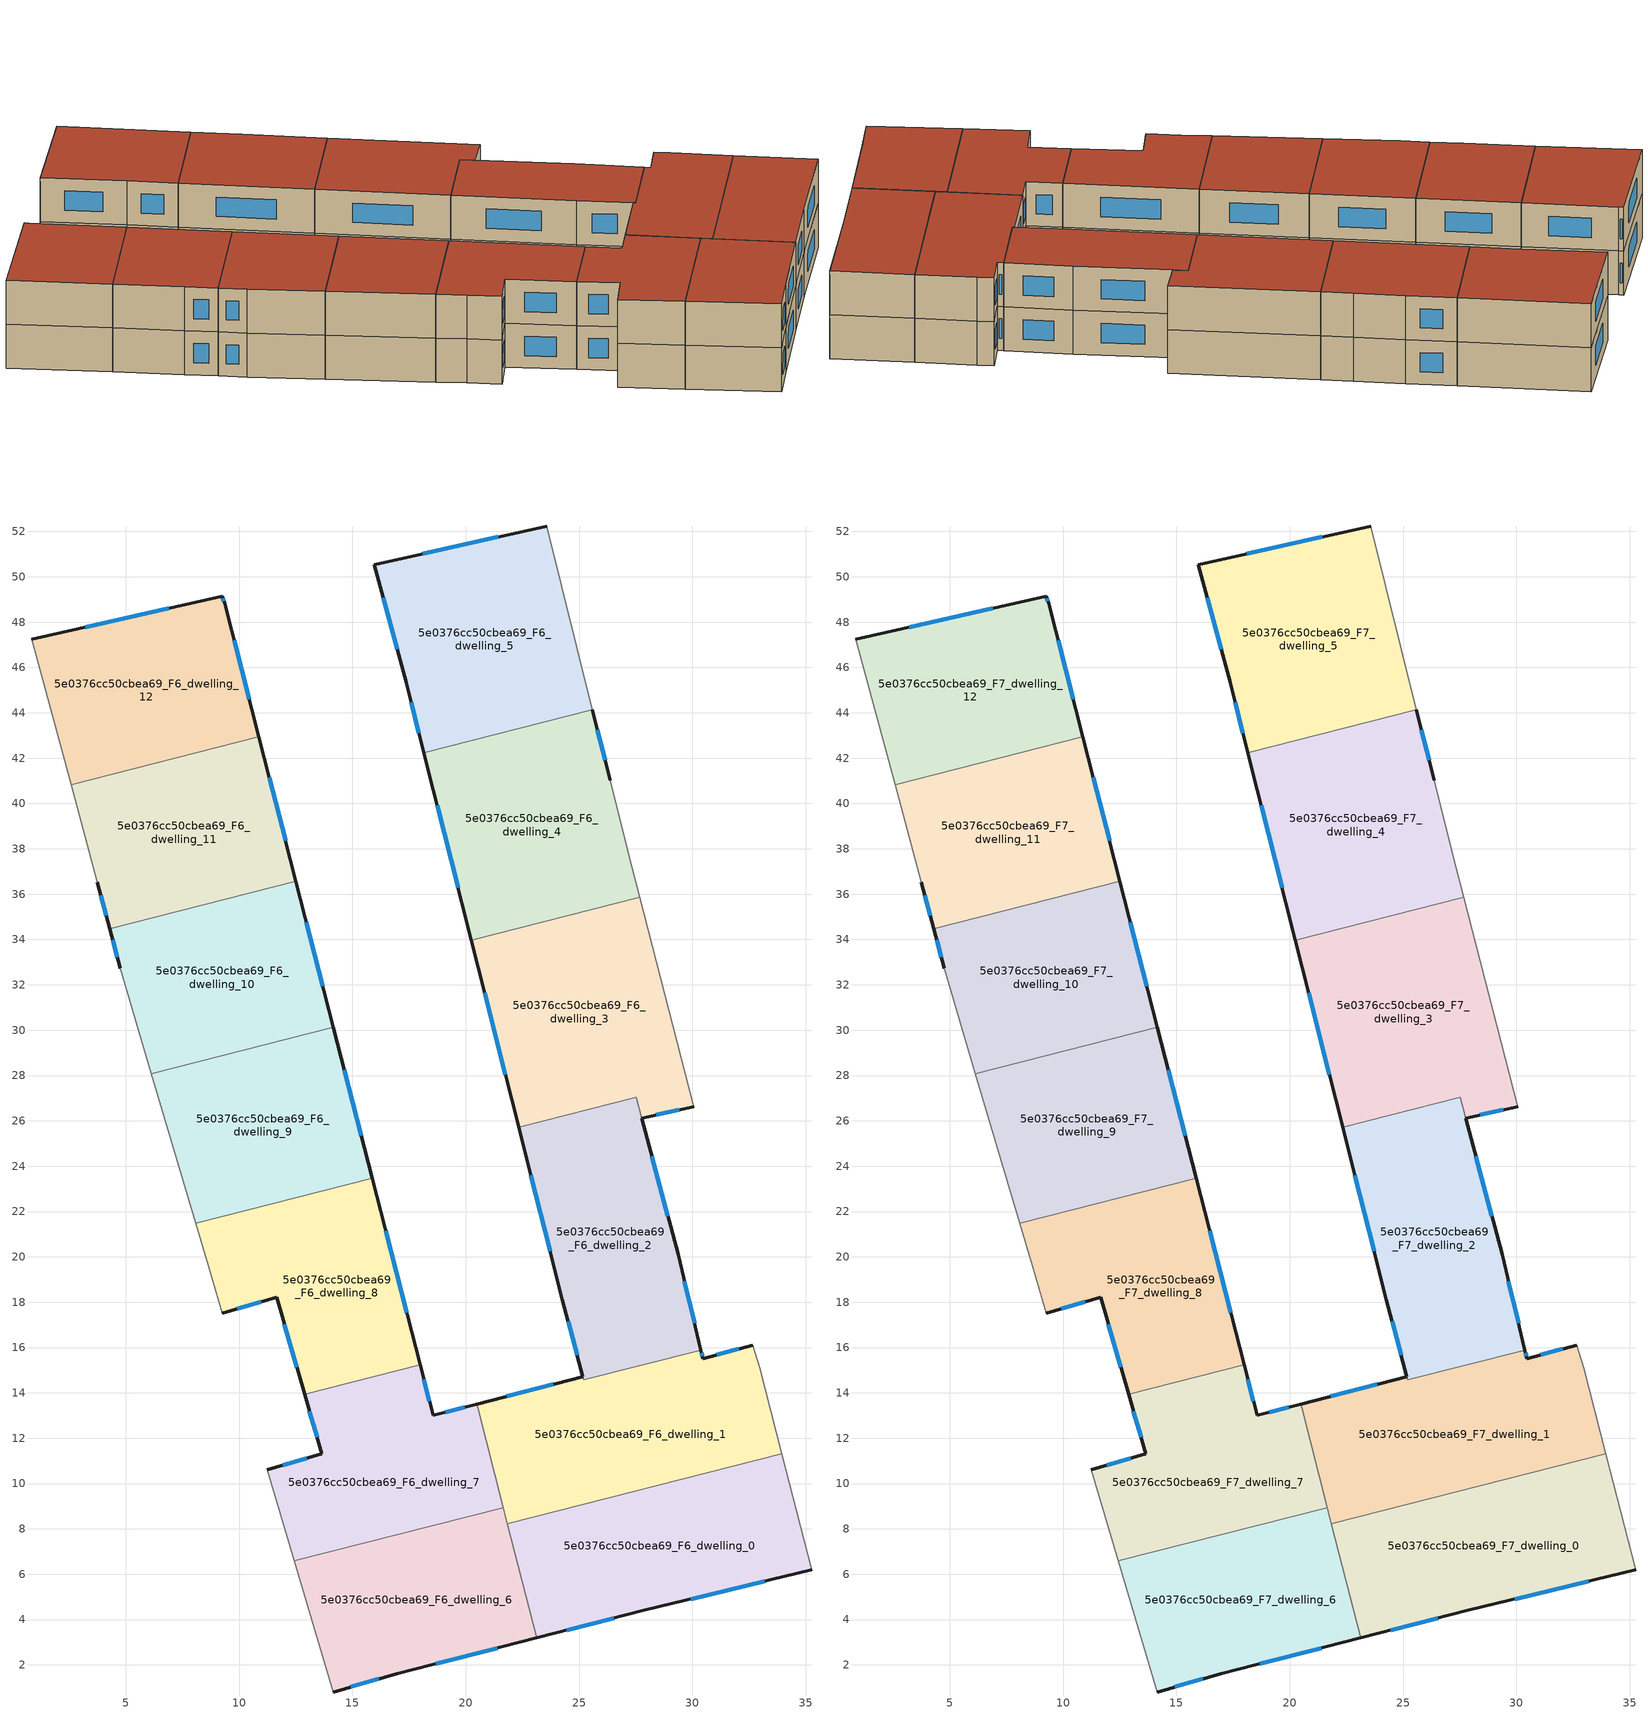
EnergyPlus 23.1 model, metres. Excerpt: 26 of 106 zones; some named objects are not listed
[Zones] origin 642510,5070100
5e0376cc50cbea69_F6_dwelling_0
 floor to 5e0376cc50cbea69_F5_dwelling_0 (EU_floor_Construction): 33.94,11.33 35.27,6.2 27.86,4.4 23.13,3.19 21.84,8.23 z18
 wall outside (EU_wall_Construction): 23.13,3.19 27.86,4.4 35.27,6.2 z18:21
 wall to 5e0376cc50cbea69_F6_dwelling_1 (EU_wall_Construction): 33.94,11.33 21.84,8.23 z18:21
 wall adiabatic (EU_wall_Construction): 35.27,6.2 33.94,11.33 z18:21
 wall to 5e0376cc50cbea69_F6_dwelling_6 (EU_wall_Construction): 21.84,8.23 23.13,3.19 z18:21
 window (EU_Window_Construction): 29.94,4.91 33.19,5.7 / 24.45,3.53 26.54,4.06 z18.84:20.16
5e0376cc50cbea69_F6_dwelling_1
 floor to 5e0376cc50cbea69_F5_dwelling_1 (EU_floor_Construction): 32.67,16.11 32.97,15.11 33.94,11.33 21.84,8.23 20.53,13.37 20.49,13.51 25.17,14.71 25.21,14.57 30.38,15.88 30.47,15.51 z18
 wall outside (EU_wall_Construction): 25.16,14.71 20.49,13.51 / 32.67,16.11 30.47,15.51 30.38,15.88 z18:21
 wall to 5e0376cc50cbea69_F6_dwelling_2 (EU_wall_Construction): 30.38,15.89 25.21,14.57 25.17,14.71 z18:21
 wall adiabatic (EU_wall_Construction): 33.94,11.33 32.97,15.11 32.67,16.11 z18:21
 wall to 5e0376cc50cbea69_F6_dwelling_7 (EU_wall_Construction): 20.49,13.51 20.53,13.37 21.66,8.94 z18:21
 wall to 5e0376cc50cbea69_F6_dwelling_6 (EU_wall_Construction): 21.66,8.94 21.84,8.23 z18:21
 window (EU_Window_Construction): 23.85,14.38 21.8,13.85 / 30.44,15.62 30.4,15.78 / 32.05,15.94 31.08,15.68 z18.84:20.16
5e0376cc50cbea69_F6_dwelling_10
 floor to 5e0376cc50cbea69_F5_dwelling_10 (EU_floor_Construction): 12.51,36.58 14.17,30.12 6.14,28.07 4.75,32.73 4.29,34.48 z18
 wall outside (EU_wall_Construction): 4.29,34.48 4.75,32.73 / 14.17,30.12 12.51,36.58 z18:21
 wall to 5e0376cc50cbea69_F6_dwelling_11 (EU_wall_Construction): 12.51,36.58 4.29,34.48 z18:21
 wall to 5e0376cc50cbea69_F6_dwelling_9 (EU_wall_Construction): 6.14,28.07 14.17,30.12 z18:21
 wall adiabatic (EU_wall_Construction): 4.75,32.73 6.14,28.07 z18:21
 window (EU_Window_Construction): 4.42,33.99 4.62,33.22 / 13.7,31.93 12.97,34.77 z18.84:20.16
5e0376cc50cbea69_F6_dwelling_11
 floor to 5e0376cc50cbea69_F5_dwelling_11 (EU_floor_Construction): 10.87,42.95 12.51,36.58 4.29,34.48 3.75,36.53 2.59,40.83 z18
 wall outside (EU_wall_Construction): 12.51,36.58 10.87,42.95 / 3.75,36.53 4.29,34.48 z18:21
 wall adiabatic (EU_wall_Construction): 2.59,40.83 3.75,36.53 z18:21
 wall to 5e0376cc50cbea69_F6_dwelling_12 (EU_wall_Construction): 10.87,42.95 2.59,40.83 z18:21
 window (EU_Window_Construction): 12.05,38.36 11.33,41.17 / 3.9,35.96 4.14,35.05 z18.84:20.16
5e0376cc50cbea69_F6_dwelling_12
 floor to 5e0376cc50cbea69_F5_dwelling_12 (EU_floor_Construction): 9.36,48.84 10.87,42.95 2.59,40.83 0.85,47.24 9.26,49.14 z18
 wall outside (EU_wall_Construction): 10.87,42.95 9.36,48.84 9.26,49.14 0.85,47.24 z18:21
 wall adiabatic (EU_wall_Construction): 0.85,47.24 2.59,40.83 z18:21
 window (EU_Window_Construction): 6.91,48.61 3.21,47.78 / 9.33,48.93 9.29,49.06 / 10.45,44.6 9.78,47.19 z18.84:20.16
5e0376cc50cbea69_F6_dwelling_2
 floor to 5e0376cc50cbea69_F5_dwelling_2 (EU_floor_Construction): 27.77,26.12 29.37,20.12 30.38,15.89 25.21,14.57 25.16,14.72 24.26,18.12 22.33,25.73 27.52,27.05 z18
 wall outside (EU_wall_Construction): 22.33,25.73 24.26,18.12 25.16,14.72 / 30.38,15.89 29.37,20.12 27.77,26.12 z18:21
 wall to 5e0376cc50cbea69_F6_dwelling_3 (EU_wall_Construction): 27.77,26.12 27.52,27.05 22.33,25.73 z18:21
 window (EU_Window_Construction): 24.51,17.16 24.91,15.67 / 22.87,23.59 23.72,20.25 / 28.92,21.8 28.22,24.43 / 30.09,17.07 29.65,18.93 z18.84:20.16
5e0376cc50cbea69_F6_dwelling_3
 floor to 5e0376cc50cbea69_F5_dwelling_3 (EU_floor_Construction): 27.68,35.87 30.07,26.62 27.77,26.12 27.52,27.05 22.33,25.73 20.25,33.97 z18
 wall outside (EU_wall_Construction): 20.25,33.97 22.33,25.73 / 27.77,26.12 30.07,26.62 z18:21
 wall to 5e0376cc50cbea69_F6_dwelling_4 (EU_wall_Construction): 27.68,35.87 20.25,33.97 z18:21
 wall adiabatic (EU_wall_Construction): 30.07,26.62 27.68,35.87 z18:21
 window (EU_Window_Construction): 20.83,31.66 21.75,28.04 / 28.41,26.26 29.42,26.48 z18.84:20.16
5e0376cc50cbea69_F6_dwelling_4
 floor to 5e0376cc50cbea69_F5_dwelling_4 (EU_floor_Construction): 25.57,44.13 26.37,41.03 27.17,37.83 27.68,35.87 20.25,33.97 18.15,42.23 z18
 wall outside (EU_wall_Construction): 18.15,42.23 20.25,33.97 / 26.37,41.03 25.57,44.13 z18:21
 wall adiabatic (EU_wall_Construction): 27.68,35.87 27.17,37.83 26.37,41.03 z18:21
 wall to 5e0376cc50cbea69_F6_dwelling_5 (EU_wall_Construction): 25.57,44.13 18.15,42.23 z18:21
 window (EU_Window_Construction): 18.74,39.91 19.66,36.28 / 26.15,41.9 25.8,43.26 z18.84:20.16
5e0376cc50cbea69_F6_dwelling_5
 floor to 5e0376cc50cbea69_F5_dwelling_5 (EU_floor_Construction): 23.57,52.24 25.57,44.13 18.15,42.23 17.37,45.34 15.97,50.54 z18
 wall outside (EU_wall_Construction): 23.57,52.24 15.97,50.54 17.37,45.34 18.15,42.23 z18:21
 wall adiabatic (EU_wall_Construction): 25.57,44.13 23.57,52.24 z18:21
 window (EU_Window_Construction): 17.59,44.47 17.93,43.1 / 16.36,49.08 16.97,46.79 / 21.44,51.76 18.1,51.02 z18.84:20.16
5e0376cc50cbea69_F6_dwelling_6
 floor to 5e0376cc50cbea69_F5_dwelling_6 (EU_floor_Construction): 21.66,8.94 23.13,3.19 16.95,1.61 14.15,0.81 12.44,6.59 z18
 wall outside (EU_wall_Construction): 14.15,0.81 16.95,1.61 23.13,3.19 z18:21
 wall adiabatic (EU_wall_Construction): 12.44,6.59 14.15,0.81 z18:21
 wall to 5e0376cc50cbea69_F6_dwelling_7 (EU_wall_Construction): 21.66,8.94 12.44,6.59 z18:21
 window (EU_Window_Construction): 18.68,2.05 21.4,2.75 / 14.94,1.03 16.17,1.38 z18.84:20.16
5e0376cc50cbea69_F6_dwelling_7
 floor to 5e0376cc50cbea69_F5_dwelling_7 (EU_floor_Construction): 20.49,13.51 21.66,8.94 12.44,6.59 11.25,10.61 13.65,11.31 12.9,13.93 17.99,15.23 18.56,13.01 z18
 wall outside (EU_wall_Construction): 12.9,13.93 13.65,11.31 11.25,10.61 / 20.49,13.51 18.56,13.01 17.99,15.23 z18:21
 wall adiabatic (EU_wall_Construction): 11.25,10.61 12.44,6.59 z18:21
 wall to 5e0376cc50cbea69_F6_dwelling_8 (EU_wall_Construction): 17.99,15.23 12.9,13.93 z18:21
 window (EU_Window_Construction): 12.98,11.12 11.92,10.81 / 13.11,13.2 13.44,12.05 / 18.4,13.64 18.15,14.61 / 19.95,13.37 19.1,13.15 z18.84:20.16
5e0376cc50cbea69_F6_dwelling_8
 floor to 5e0376cc50cbea69_F5_dwelling_8 (EU_floor_Construction): 15.87,23.47 17.99,15.23 12.9,13.93 11.65,18.22 9.25,17.52 8.65,19.62 8.1,21.48 z18
 wall outside (EU_wall_Construction): 9.25,17.52 11.65,18.22 12.9,13.93 / 17.99,15.23 15.87,23.47 z18:21
 wall adiabatic (EU_wall_Construction): 8.1,21.48 8.65,19.62 9.25,17.52 z18:21
 wall to 5e0376cc50cbea69_F6_dwelling_9 (EU_wall_Construction): 15.87,23.47 8.1,21.48 z18:21
 window (EU_Window_Construction): 9.92,17.72 10.98,18.02 / 17.39,17.54 16.47,21.16 / 12,17.02 12.55,15.13 z18.84:20.16
5e0376cc50cbea69_F6_dwelling_9
 floor to 5e0376cc50cbea69_F5_dwelling_9 (EU_floor_Construction): 14.17,30.12 15.87,23.47 8.1,21.48 6.14,28.07 z18
 wall outside (EU_wall_Construction): 15.87,23.47 14.17,30.12 z18:21
 wall adiabatic (EU_wall_Construction): 6.14,28.07 8.1,21.48 z18:21
 window (EU_Window_Construction): 15.39,25.33 14.64,28.26 z18.84:20.16
5e0376cc50cbea69_F7_dwelling_0
 floor to 5e0376cc50cbea69_F6_dwelling_0 (EU_floor_Construction): 33.94,11.33 35.27,6.2 27.86,4.4 23.13,3.19 21.84,8.23 z21
 wall outside (EU_wall_Construction): 23.13,3.19 27.86,4.4 35.27,6.2 z21:24
 wall to 5e0376cc50cbea69_F7_dwelling_1 (EU_wall_Construction): 33.94,11.33 21.84,8.23 z21:24
 wall adiabatic (EU_wall_Construction): 35.27,6.2 33.94,11.33 z21:24
 wall to 5e0376cc50cbea69_F7_dwelling_6 (EU_wall_Construction): 21.84,8.23 23.13,3.19 z21:24
 window (EU_Window_Construction): 29.94,4.91 33.19,5.7 / 24.45,3.53 26.54,4.06 z21.84:23.16
 roof outside (EU_roof_Construction): 35.27,6.2 33.94,11.33 21.84,8.23 23.13,3.19 27.86,4.4 z24
5e0376cc50cbea69_F7_dwelling_1
 floor to 5e0376cc50cbea69_F6_dwelling_1 (EU_floor_Construction): 32.67,16.11 32.97,15.11 33.94,11.33 21.84,8.23 20.53,13.37 20.49,13.51 25.17,14.71 25.21,14.57 30.38,15.88 30.47,15.51 z21
 wall outside (EU_wall_Construction): 25.16,14.71 20.49,13.51 / 32.67,16.11 30.47,15.51 30.38,15.88 z21:24
 wall to 5e0376cc50cbea69_F7_dwelling_2 (EU_wall_Construction): 30.38,15.89 25.21,14.57 25.17,14.71 z21:24
 wall adiabatic (EU_wall_Construction): 33.94,11.33 32.97,15.11 32.67,16.11 z21:24
 wall to 5e0376cc50cbea69_F7_dwelling_7 (EU_wall_Construction): 20.49,13.51 20.53,13.37 21.66,8.94 z21:24
 wall to 5e0376cc50cbea69_F7_dwelling_6 (EU_wall_Construction): 21.66,8.94 21.84,8.23 z21:24
 window (EU_Window_Construction): 23.85,14.38 21.8,13.85 / 30.44,15.62 30.4,15.78 / 32.05,15.94 31.08,15.68 z21.84:23.16
 roof outside (EU_roof_Construction): 33.94,11.33 32.97,15.11 32.67,16.11 30.47,15.51 30.38,15.88 25.21,14.57 25.17,14.71 20.49,13.51 20.53,13.37 21.84,8.23 z24
5e0376cc50cbea69_F7_dwelling_10
 floor to 5e0376cc50cbea69_F6_dwelling_10 (EU_floor_Construction): 12.51,36.58 14.17,30.12 6.14,28.07 4.75,32.73 4.29,34.48 z21
 wall outside (EU_wall_Construction): 4.29,34.48 4.75,32.73 / 14.17,30.12 12.51,36.58 z21:24
 wall to 5e0376cc50cbea69_F7_dwelling_11 (EU_wall_Construction): 12.51,36.58 4.29,34.48 z21:24
 wall to 5e0376cc50cbea69_F7_dwelling_9 (EU_wall_Construction): 6.14,28.07 14.17,30.12 z21:24
 wall adiabatic (EU_wall_Construction): 4.75,32.73 6.14,28.07 z21:24
 window (EU_Window_Construction): 4.42,33.99 4.62,33.22 / 13.7,31.93 12.97,34.77 z21.84:23.16
 roof outside (EU_roof_Construction): 14.17,30.12 12.51,36.58 4.29,34.48 4.75,32.73 6.14,28.07 z24
5e0376cc50cbea69_F7_dwelling_11
 floor to 5e0376cc50cbea69_F6_dwelling_11 (EU_floor_Construction): 10.87,42.95 12.51,36.58 4.29,34.48 3.75,36.53 2.59,40.83 z21
 wall outside (EU_wall_Construction): 12.51,36.58 10.87,42.95 / 3.75,36.53 4.29,34.48 z21:24
 wall adiabatic (EU_wall_Construction): 2.59,40.83 3.75,36.53 z21:24
 wall to 5e0376cc50cbea69_F7_dwelling_12 (EU_wall_Construction): 10.87,42.95 2.59,40.83 z21:24
 window (EU_Window_Construction): 12.05,38.36 11.33,41.17 / 3.9,35.96 4.14,35.05 z21.84:23.16
 roof outside (EU_roof_Construction): 12.51,36.58 10.87,42.95 2.59,40.83 3.75,36.53 4.29,34.48 z24
5e0376cc50cbea69_F7_dwelling_12
 floor to 5e0376cc50cbea69_F6_dwelling_12 (EU_floor_Construction): 9.36,48.84 10.87,42.95 2.59,40.83 0.85,47.24 9.26,49.14 z21
 wall outside (EU_wall_Construction): 10.87,42.95 9.36,48.84 9.26,49.14 0.85,47.24 z21:24
 wall adiabatic (EU_wall_Construction): 0.85,47.24 2.59,40.83 z21:24
 window (EU_Window_Construction): 6.91,48.61 3.21,47.78 / 9.33,48.93 9.29,49.06 / 10.45,44.6 9.78,47.19 z21.84:23.16
 roof outside (EU_roof_Construction): 10.87,42.95 9.36,48.84 9.26,49.14 0.85,47.24 2.59,40.83 z24
5e0376cc50cbea69_F7_dwelling_2
 floor to 5e0376cc50cbea69_F6_dwelling_2 (EU_floor_Construction): 27.77,26.12 29.37,20.12 30.38,15.89 25.21,14.57 25.16,14.72 24.26,18.12 22.33,25.73 27.52,27.05 z21
 wall outside (EU_wall_Construction): 22.33,25.73 24.26,18.12 25.16,14.72 / 30.38,15.89 29.37,20.12 27.77,26.12 z21:24
 wall to 5e0376cc50cbea69_F7_dwelling_3 (EU_wall_Construction): 27.77,26.12 27.52,27.05 22.33,25.73 z21:24
 window (EU_Window_Construction): 24.51,17.16 24.91,15.67 / 22.87,23.59 23.72,20.25 / 28.92,21.8 28.22,24.43 / 30.09,17.07 29.65,18.93 z21.84:23.16
 roof outside (EU_roof_Construction): 30.38,15.89 29.37,20.12 27.77,26.12 27.52,27.05 22.33,25.73 24.26,18.12 25.16,14.72 25.21,14.57 z24
5e0376cc50cbea69_F7_dwelling_3
 floor to 5e0376cc50cbea69_F6_dwelling_3 (EU_floor_Construction): 27.68,35.87 30.07,26.62 27.77,26.12 27.52,27.05 22.33,25.73 20.25,33.97 z21
 wall outside (EU_wall_Construction): 20.25,33.97 22.33,25.73 / 27.77,26.12 30.07,26.62 z21:24
 wall to 5e0376cc50cbea69_F7_dwelling_4 (EU_wall_Construction): 27.68,35.87 20.25,33.97 z21:24
 wall adiabatic (EU_wall_Construction): 30.07,26.62 27.68,35.87 z21:24
 window (EU_Window_Construction): 20.83,31.66 21.75,28.04 / 28.41,26.26 29.42,26.48 z21.84:23.16
 roof outside (EU_roof_Construction): 30.07,26.62 27.68,35.87 20.25,33.97 22.33,25.73 27.52,27.05 27.77,26.12 z24
5e0376cc50cbea69_F7_dwelling_4
 floor to 5e0376cc50cbea69_F6_dwelling_4 (EU_floor_Construction): 25.57,44.13 26.37,41.03 27.17,37.83 27.68,35.87 20.25,33.97 18.15,42.23 z21
 wall outside (EU_wall_Construction): 18.15,42.23 20.25,33.97 / 26.37,41.03 25.57,44.13 z21:24
 wall adiabatic (EU_wall_Construction): 27.68,35.87 27.17,37.83 26.37,41.03 z21:24
 wall to 5e0376cc50cbea69_F7_dwelling_5 (EU_wall_Construction): 25.57,44.13 18.15,42.23 z21:24
 window (EU_Window_Construction): 18.74,39.91 19.66,36.28 / 26.15,41.9 25.8,43.26 z21.84:23.16
 roof outside (EU_roof_Construction): 27.68,35.87 27.17,37.83 26.37,41.03 25.57,44.13 18.15,42.23 20.25,33.97 z24
5e0376cc50cbea69_F7_dwelling_5
 floor to 5e0376cc50cbea69_F6_dwelling_5 (EU_floor_Construction): 23.57,52.24 25.57,44.13 18.15,42.23 17.37,45.34 15.97,50.54 z21
 wall outside (EU_wall_Construction): 23.57,52.24 15.97,50.54 17.37,45.34 18.15,42.23 z21:24
 wall adiabatic (EU_wall_Construction): 25.57,44.13 23.57,52.24 z21:24
 window (EU_Window_Construction): 17.59,44.47 17.93,43.1 / 16.36,49.08 16.97,46.79 / 21.44,51.76 18.1,51.02 z21.84:23.16
 roof outside (EU_roof_Construction): 25.57,44.13 23.57,52.24 15.97,50.54 17.37,45.34 18.15,42.23 z24
5e0376cc50cbea69_F7_dwelling_6
 floor to 5e0376cc50cbea69_F6_dwelling_6 (EU_floor_Construction): 21.66,8.94 23.13,3.19 16.95,1.61 14.15,0.81 12.44,6.59 z21
 wall outside (EU_wall_Construction): 14.15,0.81 16.95,1.61 23.13,3.19 z21:24
 wall adiabatic (EU_wall_Construction): 12.44,6.59 14.15,0.81 z21:24
 wall to 5e0376cc50cbea69_F7_dwelling_7 (EU_wall_Construction): 21.66,8.94 12.44,6.59 z21:24
 window (EU_Window_Construction): 18.68,2.05 21.4,2.75 / 14.94,1.03 16.17,1.38 z21.84:23.16
 roof outside (EU_roof_Construction): 23.13,3.19 21.66,8.94 12.44,6.59 14.15,0.81 16.95,1.61 z24
5e0376cc50cbea69_F7_dwelling_7
 floor to 5e0376cc50cbea69_F6_dwelling_7 (EU_floor_Construction): 20.49,13.51 21.66,8.94 12.44,6.59 11.25,10.61 13.65,11.31 12.9,13.93 17.99,15.23 18.56,13.01 z21
 wall outside (EU_wall_Construction): 12.9,13.93 13.65,11.31 11.25,10.61 / 20.49,13.51 18.56,13.01 17.99,15.23 z21:24
 wall adiabatic (EU_wall_Construction): 11.25,10.61 12.44,6.59 z21:24
 wall to 5e0376cc50cbea69_F7_dwelling_8 (EU_wall_Construction): 17.99,15.23 12.9,13.93 z21:24
 window (EU_Window_Construction): 12.98,11.12 11.92,10.81 / 13.11,13.2 13.44,12.05 / 18.4,13.64 18.15,14.61 / 19.95,13.37 19.1,13.15 z21.84:23.16
 roof outside (EU_roof_Construction): 21.66,8.94 20.49,13.51 18.56,13.01 17.99,15.23 12.9,13.93 13.65,11.31 11.25,10.61 12.44,6.59 z24
5e0376cc50cbea69_F7_dwelling_8
 floor to 5e0376cc50cbea69_F6_dwelling_8 (EU_floor_Construction): 15.87,23.47 17.99,15.23 12.9,13.93 11.65,18.22 9.25,17.52 8.65,19.62 8.1,21.48 z21
 wall outside (EU_wall_Construction): 9.25,17.52 11.65,18.22 12.9,13.93 / 17.99,15.23 15.87,23.47 z21:24
 wall adiabatic (EU_wall_Construction): 8.1,21.48 8.65,19.62 9.25,17.52 z21:24
 wall to 5e0376cc50cbea69_F7_dwelling_9 (EU_wall_Construction): 15.87,23.47 8.1,21.48 z21:24
 window (EU_Window_Construction): 9.92,17.72 10.98,18.02 / 17.39,17.54 16.47,21.16 / 12,17.02 12.55,15.13 z21.84:23.16
 roof outside (EU_roof_Construction): 17.99,15.23 15.87,23.47 8.1,21.48 8.65,19.62 9.25,17.52 11.65,18.22 12.9,13.93 z24
5e0376cc50cbea69_F7_dwelling_9
 floor to 5e0376cc50cbea69_F6_dwelling_9 (EU_floor_Construction): 14.17,30.12 15.87,23.47 8.1,21.48 6.14,28.07 z21
 wall outside (EU_wall_Construction): 15.87,23.47 14.17,30.12 z21:24
 wall adiabatic (EU_wall_Construction): 6.14,28.07 8.1,21.48 z21:24
 window (EU_Window_Construction): 15.39,25.33 14.64,28.26 z21.84:23.16
 roof outside (EU_roof_Construction): 15.87,23.47 14.17,30.12 6.14,28.07 8.1,21.48 z24
[Building]
EU S2 Campaign: North Axis=0; Terrain=City; Solar Distribution=FullExterior
[Site:Location]
Lyon-Bron: Latitude=45.75; Longitude=5; Time Zone=1; Elevation=198
[SizingPeriod:WeatherFileDays]
AnnualSizingPeriod: Begin Month=1; Begin Day of Month=1; End Month=12; End Day of Month=31; Day of Week for Start Day=Monday; Use Weather File Daylight Saving Period=No; Use Weather File Rain and Snow Indicators=No
[MATERIAL]
EU_InternalMass_Material: Roughness=MediumRough; Thickness=0.1; Conductivity=1; Density=1800; Specific Heat=900; Thermal Absorptance=0.9; Solar Absorptance=0.7; Visible Absorptance=0.7
[MATERIAL:NOMASS] Roughness=MediumRough; Thermal Absorptance=0.9; Solar Absorptance=0.7; Visible Absorptance=0.7
Name | Thermal Resistance
EU_wall_NoMass | 0.776494
EU_roof_NoMass | 0.486893
EU_floor_NoMass | 0.421597
[WINDOWMATERIAL:SIMPLEGLAZINGSYSTEM]
EU_Window_SimpleGlazing: UFactor=4.24961; Solar Heat Gain Coefficient=0.83; Visible Transmittance=0.83
[CONSTRUCTION]
EU_wall_Construction: EU_wall_NoMass
EU_roof_Construction: EU_roof_NoMass
EU_floor_Construction: EU_floor_NoMass
EU_Window_Construction: EU_Window_SimpleGlazing
EU_InternalMass_Construction: EU_InternalMass_Material
[ZONE] Type=1; Multiplier=1; Ceiling Height=autocalculate; Floor Area=autocalculate; Part of Total Floor Area=Yes
Name | Volume
5e0376cc50cbea69_F6_dwelling_0; 5e0376cc50cbea69_F7_dwelling_0 | 196.003
5e0376cc50cbea69_F6_dwelling_1; 5e0376cc50cbea69_F7_dwelling_1 | 198.307
5e0376cc50cbea69_F6_dwelling_10; 5e0376cc50cbea69_F7_dwelling_10 | 168.015
5e0376cc50cbea69_F6_dwelling_11; 5e0376cc50cbea69_F7_dwelling_11 | 168.001
5e0376cc50cbea69_F6_dwelling_12; 5e0376cc50cbea69_F7_dwelling_12 | 168.014
5e0376cc50cbea69_F6_dwelling_2; 5e0376cc50cbea69_F7_dwelling_2 | 186.469
5e0376cc50cbea69_F6_dwelling_3; 5e0376cc50cbea69_F7_dwelling_3 | 203.213
5e0376cc50cbea69_F6_dwelling_4; 5e0376cc50cbea69_F7_dwelling_4 | 196.008
5e0376cc50cbea69_F6_dwelling_5; 5e0376cc50cbea69_F7_dwelling_5 | 195.929
5e0376cc50cbea69_F6_dwelling_6; 5e0376cc50cbea69_F7_dwelling_6 | 167.999
5e0376cc50cbea69_F6_dwelling_7; 5e0376cc50cbea69_F7_dwelling_7 | 168.022
5e0376cc50cbea69_F6_dwelling_8; 5e0376cc50cbea69_F7_dwelling_8 | 168.019
5e0376cc50cbea69_F6_dwelling_9; 5e0376cc50cbea69_F7_dwelling_9 | 168.007
[INTERNALMASS] Construction=EU_InternalMass_Construction
Name | Zone or ZoneList | Surface Area
5e0376cc50cbea69_F6_dwelling_0_EU_InternalMass | 5e0376cc50cbea69_F6_dwelling_0 | 65.3343
5e0376cc50cbea69_F6_dwelling_1_EU_InternalMass | 5e0376cc50cbea69_F6_dwelling_1 | 66.1021
5e0376cc50cbea69_F6_dwelling_2_EU_InternalMass | 5e0376cc50cbea69_F6_dwelling_2 | 62.1542
5e0376cc50cbea69_F6_dwelling_3_EU_InternalMass | 5e0376cc50cbea69_F6_dwelling_3 | 67.7555
5e0376cc50cbea69_F6_dwelling_4_EU_InternalMass | 5e0376cc50cbea69_F6_dwelling_4 | 65.3367
5e0376cc50cbea69_F6_dwelling_5_EU_InternalMass | 5e0376cc50cbea69_F6_dwelling_5 | 65.3372
5e0376cc50cbea69_F6_dwelling_6_EU_InternalMass | 5e0376cc50cbea69_F6_dwelling_6 | 55.9996
5e0376cc50cbea69_F6_dwelling_7_EU_InternalMass | 5e0376cc50cbea69_F6_dwelling_7 | 56.0072
5e0376cc50cbea69_F6_dwelling_8_EU_InternalMass | 5e0376cc50cbea69_F6_dwelling_8 | 56.0064
5e0376cc50cbea69_F6_dwelling_9_EU_InternalMass | 5e0376cc50cbea69_F6_dwelling_9 | 56.0024
5e0376cc50cbea69_F6_dwelling_10_EU_InternalMass | 5e0376cc50cbea69_F6_dwelling_10 | 56.0047
5e0376cc50cbea69_F6_dwelling_11_EU_InternalMass | 5e0376cc50cbea69_F6_dwelling_11 | 56.0004
5e0376cc50cbea69_F6_dwelling_12_EU_InternalMass | 5e0376cc50cbea69_F6_dwelling_12 | 56.0048
5e0376cc50cbea69_F7_dwelling_0_EU_InternalMass | 5e0376cc50cbea69_F7_dwelling_0 | 65.3343
5e0376cc50cbea69_F7_dwelling_1_EU_InternalMass | 5e0376cc50cbea69_F7_dwelling_1 | 66.1021
5e0376cc50cbea69_F7_dwelling_2_EU_InternalMass | 5e0376cc50cbea69_F7_dwelling_2 | 62.1542
5e0376cc50cbea69_F7_dwelling_3_EU_InternalMass | 5e0376cc50cbea69_F7_dwelling_3 | 67.7555
5e0376cc50cbea69_F7_dwelling_4_EU_InternalMass | 5e0376cc50cbea69_F7_dwelling_4 | 65.3367
5e0376cc50cbea69_F7_dwelling_5_EU_InternalMass | 5e0376cc50cbea69_F7_dwelling_5 | 65.3372
5e0376cc50cbea69_F7_dwelling_6_EU_InternalMass | 5e0376cc50cbea69_F7_dwelling_6 | 55.9996
5e0376cc50cbea69_F7_dwelling_7_EU_InternalMass | 5e0376cc50cbea69_F7_dwelling_7 | 56.0072
5e0376cc50cbea69_F7_dwelling_8_EU_InternalMass | 5e0376cc50cbea69_F7_dwelling_8 | 56.0064
5e0376cc50cbea69_F7_dwelling_9_EU_InternalMass | 5e0376cc50cbea69_F7_dwelling_9 | 56.0024
5e0376cc50cbea69_F7_dwelling_10_EU_InternalMass | 5e0376cc50cbea69_F7_dwelling_10 | 56.0047
5e0376cc50cbea69_F7_dwelling_11_EU_InternalMass | 5e0376cc50cbea69_F7_dwelling_11 | 56.0004
5e0376cc50cbea69_F7_dwelling_12_EU_InternalMass | 5e0376cc50cbea69_F7_dwelling_12 | 56.0048
[OTHEREQUIPMENT] Fuel Type=Electricity; Design Level Calculation Method=Watts/Area; Power per Zone Floor Area=1; Fraction Latent=0; Fraction Radiant=0; Fraction Lost=0; Carbon Dioxide Generation Rate=0; EndUse Subcategory=EU_Step8_InternalGains
Name | Zone or ZoneList or Space or SpaceList | Schedule
EU_Step8_InternalGain_5e0376cc50cbea69_F6_dwelling_0_f000 | 5e0376cc50cbea69_F6_dwelling_0 | EU_Step8_GainSchedule_5e0376cc50cbea69_F6_dwelling_0_f000
EU_Step8_InternalGain_5e0376cc50cbea69_F6_dwelling_1_f000 | 5e0376cc50cbea69_F6_dwelling_1 | EU_Step8_GainSchedule_5e0376cc50cbea69_F6_dwelling_1_f000
EU_Step8_InternalGain_5e0376cc50cbea69_F6_dwelling_2_f000 | 5e0376cc50cbea69_F6_dwelling_2 | EU_Step8_GainSchedule_5e0376cc50cbea69_F6_dwelling_2_f000
EU_Step8_InternalGain_5e0376cc50cbea69_F6_dwelling_3_f000 | 5e0376cc50cbea69_F6_dwelling_3 | EU_Step8_GainSchedule_5e0376cc50cbea69_F6_dwelling_3_f000
EU_Step8_InternalGain_5e0376cc50cbea69_F6_dwelling_4_f000 | 5e0376cc50cbea69_F6_dwelling_4 | EU_Step8_GainSchedule_5e0376cc50cbea69_F6_dwelling_4_f000
EU_Step8_InternalGain_5e0376cc50cbea69_F6_dwelling_5_f000 | 5e0376cc50cbea69_F6_dwelling_5 | EU_Step8_GainSchedule_5e0376cc50cbea69_F6_dwelling_5_f000
EU_Step8_InternalGain_5e0376cc50cbea69_F6_dwelling_6_f000 | 5e0376cc50cbea69_F6_dwelling_6 | EU_Step8_GainSchedule_5e0376cc50cbea69_F6_dwelling_6_f000
EU_Step8_InternalGain_5e0376cc50cbea69_F6_dwelling_7_f000 | 5e0376cc50cbea69_F6_dwelling_7 | EU_Step8_GainSchedule_5e0376cc50cbea69_F6_dwelling_7_f000
EU_Step8_InternalGain_5e0376cc50cbea69_F6_dwelling_8_f000 | 5e0376cc50cbea69_F6_dwelling_8 | EU_Step8_GainSchedule_5e0376cc50cbea69_F6_dwelling_8_f000
EU_Step8_InternalGain_5e0376cc50cbea69_F6_dwelling_9_f000 | 5e0376cc50cbea69_F6_dwelling_9 | EU_Step8_GainSchedule_5e0376cc50cbea69_F6_dwelling_9_f000
EU_Step8_InternalGain_5e0376cc50cbea69_F6_dwelling_10_f000 | 5e0376cc50cbea69_F6_dwelling_10 | EU_Step8_GainSchedule_5e0376cc50cbea69_F6_dwelling_10_f000
EU_Step8_InternalGain_5e0376cc50cbea69_F6_dwelling_11_f000 | 5e0376cc50cbea69_F6_dwelling_11 | EU_Step8_GainSchedule_5e0376cc50cbea69_F6_dwelling_11_f000
EU_Step8_InternalGain_5e0376cc50cbea69_F6_dwelling_12_f000 | 5e0376cc50cbea69_F6_dwelling_12 | EU_Step8_GainSchedule_5e0376cc50cbea69_F6_dwelling_12_f000
EU_Step8_InternalGain_5e0376cc50cbea69_F7_dwelling_0_f000 | 5e0376cc50cbea69_F7_dwelling_0 | EU_Step8_GainSchedule_5e0376cc50cbea69_F7_dwelling_0_f000
EU_Step8_InternalGain_5e0376cc50cbea69_F7_dwelling_1_f000 | 5e0376cc50cbea69_F7_dwelling_1 | EU_Step8_GainSchedule_5e0376cc50cbea69_F7_dwelling_1_f000
EU_Step8_InternalGain_5e0376cc50cbea69_F7_dwelling_2_f000 | 5e0376cc50cbea69_F7_dwelling_2 | EU_Step8_GainSchedule_5e0376cc50cbea69_F7_dwelling_2_f000
EU_Step8_InternalGain_5e0376cc50cbea69_F7_dwelling_3_f000 | 5e0376cc50cbea69_F7_dwelling_3 | EU_Step8_GainSchedule_5e0376cc50cbea69_F7_dwelling_3_f000
EU_Step8_InternalGain_5e0376cc50cbea69_F7_dwelling_4_f000 | 5e0376cc50cbea69_F7_dwelling_4 | EU_Step8_GainSchedule_5e0376cc50cbea69_F7_dwelling_4_f000
EU_Step8_InternalGain_5e0376cc50cbea69_F7_dwelling_5_f000 | 5e0376cc50cbea69_F7_dwelling_5 | EU_Step8_GainSchedule_5e0376cc50cbea69_F7_dwelling_5_f000
EU_Step8_InternalGain_5e0376cc50cbea69_F7_dwelling_6_f000 | 5e0376cc50cbea69_F7_dwelling_6 | EU_Step8_GainSchedule_5e0376cc50cbea69_F7_dwelling_6_f000
EU_Step8_InternalGain_5e0376cc50cbea69_F7_dwelling_7_f000 | 5e0376cc50cbea69_F7_dwelling_7 | EU_Step8_GainSchedule_5e0376cc50cbea69_F7_dwelling_7_f000
EU_Step8_InternalGain_5e0376cc50cbea69_F7_dwelling_8_f000 | 5e0376cc50cbea69_F7_dwelling_8 | EU_Step8_GainSchedule_5e0376cc50cbea69_F7_dwelling_8_f000
EU_Step8_InternalGain_5e0376cc50cbea69_F7_dwelling_9_f000 | 5e0376cc50cbea69_F7_dwelling_9 | EU_Step8_GainSchedule_5e0376cc50cbea69_F7_dwelling_9_f000
EU_Step8_InternalGain_5e0376cc50cbea69_F7_dwelling_10_f000 | 5e0376cc50cbea69_F7_dwelling_10 | EU_Step8_GainSchedule_5e0376cc50cbea69_F7_dwelling_10_f000
EU_Step8_InternalGain_5e0376cc50cbea69_F7_dwelling_11_f000 | 5e0376cc50cbea69_F7_dwelling_11 | EU_Step8_GainSchedule_5e0376cc50cbea69_F7_dwelling_11_f000
EU_Step8_InternalGain_5e0376cc50cbea69_F7_dwelling_12_f000 | 5e0376cc50cbea69_F7_dwelling_12 | EU_Step8_GainSchedule_5e0376cc50cbea69_F7_dwelling_12_f000
[ZONEVENTILATION:DESIGNFLOWRATE] Schedule=EU_AlwaysOn; Design Flow Rate Calculation Method=AirChanges/Hour; Air Changes per Hour=0.693814; Ventilation Type=Natural; Fan Pressure Rise=0; Fan Total Efficiency=1; Constant Term Coefficient=1; Temperature Term Coefficient=0; Velocity Term Coefficient=0; Velocity Squared Term Coefficient=0; Minimum Indoor Temperature=-100; Maximum Indoor Temperature=100; Delta Temperature=-100; Minimum Outdoor Temperature=-100; Maximum Outdoor Temperature=100; Maximum Wind Speed=40
Name | Zone or ZoneList or Space or SpaceList
EU_ConstantAir_5e0376cc50cbea69_F6_dwelling_0 | 5e0376cc50cbea69_F6_dwelling_0
EU_ConstantAir_5e0376cc50cbea69_F6_dwelling_1 | 5e0376cc50cbea69_F6_dwelling_1
EU_ConstantAir_5e0376cc50cbea69_F6_dwelling_2 | 5e0376cc50cbea69_F6_dwelling_2
EU_ConstantAir_5e0376cc50cbea69_F6_dwelling_3 | 5e0376cc50cbea69_F6_dwelling_3
EU_ConstantAir_5e0376cc50cbea69_F6_dwelling_4 | 5e0376cc50cbea69_F6_dwelling_4
EU_ConstantAir_5e0376cc50cbea69_F6_dwelling_5 | 5e0376cc50cbea69_F6_dwelling_5
EU_ConstantAir_5e0376cc50cbea69_F6_dwelling_6 | 5e0376cc50cbea69_F6_dwelling_6
EU_ConstantAir_5e0376cc50cbea69_F6_dwelling_7 | 5e0376cc50cbea69_F6_dwelling_7
EU_ConstantAir_5e0376cc50cbea69_F6_dwelling_8 | 5e0376cc50cbea69_F6_dwelling_8
EU_ConstantAir_5e0376cc50cbea69_F6_dwelling_9 | 5e0376cc50cbea69_F6_dwelling_9
EU_ConstantAir_5e0376cc50cbea69_F6_dwelling_10 | 5e0376cc50cbea69_F6_dwelling_10
EU_ConstantAir_5e0376cc50cbea69_F6_dwelling_11 | 5e0376cc50cbea69_F6_dwelling_11
EU_ConstantAir_5e0376cc50cbea69_F6_dwelling_12 | 5e0376cc50cbea69_F6_dwelling_12
EU_ConstantAir_5e0376cc50cbea69_F7_dwelling_0 | 5e0376cc50cbea69_F7_dwelling_0
EU_ConstantAir_5e0376cc50cbea69_F7_dwelling_1 | 5e0376cc50cbea69_F7_dwelling_1
EU_ConstantAir_5e0376cc50cbea69_F7_dwelling_2 | 5e0376cc50cbea69_F7_dwelling_2
EU_ConstantAir_5e0376cc50cbea69_F7_dwelling_3 | 5e0376cc50cbea69_F7_dwelling_3
EU_ConstantAir_5e0376cc50cbea69_F7_dwelling_4 | 5e0376cc50cbea69_F7_dwelling_4
EU_ConstantAir_5e0376cc50cbea69_F7_dwelling_5 | 5e0376cc50cbea69_F7_dwelling_5
EU_ConstantAir_5e0376cc50cbea69_F7_dwelling_6 | 5e0376cc50cbea69_F7_dwelling_6
EU_ConstantAir_5e0376cc50cbea69_F7_dwelling_7 | 5e0376cc50cbea69_F7_dwelling_7
EU_ConstantAir_5e0376cc50cbea69_F7_dwelling_8 | 5e0376cc50cbea69_F7_dwelling_8
EU_ConstantAir_5e0376cc50cbea69_F7_dwelling_9 | 5e0376cc50cbea69_F7_dwelling_9
EU_ConstantAir_5e0376cc50cbea69_F7_dwelling_10 | 5e0376cc50cbea69_F7_dwelling_10
EU_ConstantAir_5e0376cc50cbea69_F7_dwelling_11 | 5e0376cc50cbea69_F7_dwelling_11
EU_ConstantAir_5e0376cc50cbea69_F7_dwelling_12 | 5e0376cc50cbea69_F7_dwelling_12
[HVACTEMPLATE:ZONE:IDEALLOADSAIRSYSTEM] System Availability Schedule=EU_AlwaysOn; Maximum Heating Supply Air Temperature=50; Minimum Cooling Supply Air Temperature=13; Maximum Heating Supply Air Humidity Ratio=0.0156; Minimum Cooling Supply Air Humidity Ratio=0.0077; Heating Limit=NoLimit; Cooling Limit=NoLimit; Heating Availability Schedule=EU_AlwaysOn; Cooling Availability Schedule=EU_CoolingOff; Dehumidification Control Type=ConstantSensibleHeatRatio; Cooling Sensible Heat Ratio=0.7; Dehumidification Setpoint=60; Humidification Control Type=None; Humidification Setpoint=30; Outdoor Air Method=None; Outdoor Air Flow Rate per Person=0.00944; Outdoor Air Flow Rate per Zone Floor Area=0; Outdoor Air Flow Rate per Zone=0; Demand Controlled Ventilation Type=None; Outdoor Air Economizer Type=NoEconomizer; Heat Recovery Type=None; Sensible Heat Recovery Effectiveness=0.7; Latent Heat Recovery Effectiveness=0.65
Name | Template Thermostat
5e0376cc50cbea69_F6_dwelling_0 | EU_HeatOnly_5e0376cc50cbea69_F6_dwelling_0
5e0376cc50cbea69_F6_dwelling_1 | EU_HeatOnly_5e0376cc50cbea69_F6_dwelling_1
5e0376cc50cbea69_F6_dwelling_2 | EU_HeatOnly_5e0376cc50cbea69_F6_dwelling_2
5e0376cc50cbea69_F6_dwelling_3 | EU_HeatOnly_5e0376cc50cbea69_F6_dwelling_3
5e0376cc50cbea69_F6_dwelling_4 | EU_HeatOnly_5e0376cc50cbea69_F6_dwelling_4
5e0376cc50cbea69_F6_dwelling_5 | EU_HeatOnly_5e0376cc50cbea69_F6_dwelling_5
5e0376cc50cbea69_F6_dwelling_6 | EU_HeatOnly_5e0376cc50cbea69_F6_dwelling_6
5e0376cc50cbea69_F6_dwelling_7 | EU_HeatOnly_5e0376cc50cbea69_F6_dwelling_7
5e0376cc50cbea69_F6_dwelling_8 | EU_HeatOnly_5e0376cc50cbea69_F6_dwelling_8
5e0376cc50cbea69_F6_dwelling_9 | EU_HeatOnly_5e0376cc50cbea69_F6_dwelling_9
5e0376cc50cbea69_F6_dwelling_10 | EU_HeatOnly_5e0376cc50cbea69_F6_dwelling_10
5e0376cc50cbea69_F6_dwelling_11 | EU_HeatOnly_5e0376cc50cbea69_F6_dwelling_11
5e0376cc50cbea69_F6_dwelling_12 | EU_HeatOnly_5e0376cc50cbea69_F6_dwelling_12
5e0376cc50cbea69_F7_dwelling_0 | EU_HeatOnly_5e0376cc50cbea69_F7_dwelling_0
5e0376cc50cbea69_F7_dwelling_1 | EU_HeatOnly_5e0376cc50cbea69_F7_dwelling_1
5e0376cc50cbea69_F7_dwelling_2 | EU_HeatOnly_5e0376cc50cbea69_F7_dwelling_2
5e0376cc50cbea69_F7_dwelling_3 | EU_HeatOnly_5e0376cc50cbea69_F7_dwelling_3
5e0376cc50cbea69_F7_dwelling_4 | EU_HeatOnly_5e0376cc50cbea69_F7_dwelling_4
5e0376cc50cbea69_F7_dwelling_5 | EU_HeatOnly_5e0376cc50cbea69_F7_dwelling_5
5e0376cc50cbea69_F7_dwelling_6 | EU_HeatOnly_5e0376cc50cbea69_F7_dwelling_6
5e0376cc50cbea69_F7_dwelling_7 | EU_HeatOnly_5e0376cc50cbea69_F7_dwelling_7
5e0376cc50cbea69_F7_dwelling_8 | EU_HeatOnly_5e0376cc50cbea69_F7_dwelling_8
5e0376cc50cbea69_F7_dwelling_9 | EU_HeatOnly_5e0376cc50cbea69_F7_dwelling_9
5e0376cc50cbea69_F7_dwelling_10 | EU_HeatOnly_5e0376cc50cbea69_F7_dwelling_10
5e0376cc50cbea69_F7_dwelling_11 | EU_HeatOnly_5e0376cc50cbea69_F7_dwelling_11
5e0376cc50cbea69_F7_dwelling_12 | EU_HeatOnly_5e0376cc50cbea69_F7_dwelling_12
[SIZING:ZONE] Zone Cooling Design Supply Air Temperature Input Method=SupplyAirTemperature; Zone Cooling Design Supply Air Temperature=13; Zone Heating Design Supply Air Temperature Input Method=SupplyAirTemperature; Zone Heating Design Supply Air Temperature=50; Zone Cooling Design Supply Air Humidity Ratio=0.008; Zone Heating Design Supply Air Humidity Ratio=0.008; Cooling Design Air Flow Method=DesignDay; Cooling Design Air Flow Rate=0; Cooling Minimum Air Flow per Zone Floor Area=0.000762; Cooling Minimum Air Flow=0; Cooling Minimum Air Flow Fraction=0.2; Heating Design Air Flow Method=DesignDay; Heating Design Air Flow Rate=0; Heating Maximum Air Flow per Zone Floor Area=0.002032; Heating Maximum Air Flow=0.141576; Heating Maximum Air Flow Fraction=0.3; Account for Dedicated Outdoor Air System=No; Dedicated Outdoor Air System Control Strategy=NeutralSupplyAir; Dedicated Outdoor Air Low Setpoint Temperature for Design=autosize; Dedicated Outdoor Air High Setpoint Temperature for Design=autosize; Zone Load Sizing Method=Sensible Load Only No Latent Load; Zone Latent Cooling Design Supply Air Humidity Ratio Input Method=HumidityRatioDifference; Zone Cooling Design Supply Air Humidity Ratio Difference=0.005; Zone Latent Heating Design Supply Air Humidity Ratio Input Method=HumidityRatioDifference; Zone Humidification Design Supply Air Humidity Ratio Difference=0.005
5e0376cc50cbea69_F6_dwelling_0; 5e0376cc50cbea69_F6_dwelling_1; 5e0376cc50cbea69_F6_dwelling_2; 5e0376cc50cbea69_F6_dwelling_3; 5e0376cc50cbea69_F6_dwelling_4; 5e0376cc50cbea69_F6_dwelling_5; 5e0376cc50cbea69_F6_dwelling_6; 5e0376cc50cbea69_F6_dwelling_7; 5e0376cc50cbea69_F6_dwelling_8; 5e0376cc50cbea69_F6_dwelling_9; 5e0376cc50cbea69_F6_dwelling_10; 5e0376cc50cbea69_F6_dwelling_11; 5e0376cc50cbea69_F6_dwelling_12; 5e0376cc50cbea69_F7_dwelling_0; 5e0376cc50cbea69_F7_dwelling_1; 5e0376cc50cbea69_F7_dwelling_2; 5e0376cc50cbea69_F7_dwelling_3; 5e0376cc50cbea69_F7_dwelling_4; 5e0376cc50cbea69_F7_dwelling_5; 5e0376cc50cbea69_F7_dwelling_6; 5e0376cc50cbea69_F7_dwelling_7; 5e0376cc50cbea69_F7_dwelling_8; 5e0376cc50cbea69_F7_dwelling_9; 5e0376cc50cbea69_F7_dwelling_10; 5e0376cc50cbea69_F7_dwelling_11; 5e0376cc50cbea69_F7_dwelling_12
[SCHEDULE:CONSTANT]
Name | Hourly Value
EU_AlwaysOn | 1
EU_CoolingOff | 0
[SCHEDULE:FILE] Column Number=1; Rows to Skip at Top=0; Number of Hours of Data=8760; Column Separator=Comma; Interpolate to Timestep=No; Minutes per Item=60; Adjust Schedule for Daylight Savings=Yes
Name | File
EU_Step8_GainSchedule_5e0376cc50cbea69_F6_dwelling_0_f000 | ../../schedules/5e0376cc50cbea69/5e0376cc50cbea69_F6_dwelling_0_f000_gain.csv
EU_Step8_GainSchedule_5e0376cc50cbea69_F6_dwelling_1_f000 | ../../schedules/5e0376cc50cbea69/5e0376cc50cbea69_F6_dwelling_1_f000_gain.csv
EU_Step8_GainSchedule_5e0376cc50cbea69_F6_dwelling_2_f000 | ../../schedules/5e0376cc50cbea69/5e0376cc50cbea69_F6_dwelling_2_f000_gain.csv
EU_Step8_GainSchedule_5e0376cc50cbea69_F6_dwelling_3_f000 | ../../schedules/5e0376cc50cbea69/5e0376cc50cbea69_F6_dwelling_3_f000_gain.csv
EU_Step8_GainSchedule_5e0376cc50cbea69_F6_dwelling_4_f000 | ../../schedules/5e0376cc50cbea69/5e0376cc50cbea69_F6_dwelling_4_f000_gain.csv
EU_Step8_GainSchedule_5e0376cc50cbea69_F6_dwelling_5_f000 | ../../schedules/5e0376cc50cbea69/5e0376cc50cbea69_F6_dwelling_5_f000_gain.csv
EU_Step8_GainSchedule_5e0376cc50cbea69_F6_dwelling_6_f000 | ../../schedules/5e0376cc50cbea69/5e0376cc50cbea69_F6_dwelling_6_f000_gain.csv
EU_Step8_GainSchedule_5e0376cc50cbea69_F6_dwelling_7_f000 | ../../schedules/5e0376cc50cbea69/5e0376cc50cbea69_F6_dwelling_7_f000_gain.csv
EU_Step8_GainSchedule_5e0376cc50cbea69_F6_dwelling_8_f000 | ../../schedules/5e0376cc50cbea69/5e0376cc50cbea69_F6_dwelling_8_f000_gain.csv
EU_Step8_GainSchedule_5e0376cc50cbea69_F6_dwelling_9_f000 | ../../schedules/5e0376cc50cbea69/5e0376cc50cbea69_F6_dwelling_9_f000_gain.csv
EU_Step8_GainSchedule_5e0376cc50cbea69_F6_dwelling_10_f000 | ../../schedules/5e0376cc50cbea69/5e0376cc50cbea69_F6_dwelling_10_f000_gain.csv
EU_Step8_GainSchedule_5e0376cc50cbea69_F6_dwelling_11_f000 | ../../schedules/5e0376cc50cbea69/5e0376cc50cbea69_F6_dwelling_11_f000_gain.csv
EU_Step8_GainSchedule_5e0376cc50cbea69_F6_dwelling_12_f000 | ../../schedules/5e0376cc50cbea69/5e0376cc50cbea69_F6_dwelling_12_f000_gain.csv
EU_Step8_GainSchedule_5e0376cc50cbea69_F7_dwelling_0_f000 | ../../schedules/5e0376cc50cbea69/5e0376cc50cbea69_F7_dwelling_0_f000_gain.csv
EU_Step8_GainSchedule_5e0376cc50cbea69_F7_dwelling_1_f000 | ../../schedules/5e0376cc50cbea69/5e0376cc50cbea69_F7_dwelling_1_f000_gain.csv
EU_Step8_GainSchedule_5e0376cc50cbea69_F7_dwelling_2_f000 | ../../schedules/5e0376cc50cbea69/5e0376cc50cbea69_F7_dwelling_2_f000_gain.csv
EU_Step8_GainSchedule_5e0376cc50cbea69_F7_dwelling_3_f000 | ../../schedules/5e0376cc50cbea69/5e0376cc50cbea69_F7_dwelling_3_f000_gain.csv
EU_Step8_GainSchedule_5e0376cc50cbea69_F7_dwelling_4_f000 | ../../schedules/5e0376cc50cbea69/5e0376cc50cbea69_F7_dwelling_4_f000_gain.csv
EU_Step8_GainSchedule_5e0376cc50cbea69_F7_dwelling_5_f000 | ../../schedules/5e0376cc50cbea69/5e0376cc50cbea69_F7_dwelling_5_f000_gain.csv
EU_Step8_GainSchedule_5e0376cc50cbea69_F7_dwelling_6_f000 | ../../schedules/5e0376cc50cbea69/5e0376cc50cbea69_F7_dwelling_6_f000_gain.csv
EU_Step8_GainSchedule_5e0376cc50cbea69_F7_dwelling_7_f000 | ../../schedules/5e0376cc50cbea69/5e0376cc50cbea69_F7_dwelling_7_f000_gain.csv
EU_Step8_GainSchedule_5e0376cc50cbea69_F7_dwelling_8_f000 | ../../schedules/5e0376cc50cbea69/5e0376cc50cbea69_F7_dwelling_8_f000_gain.csv
EU_Step8_GainSchedule_5e0376cc50cbea69_F7_dwelling_9_f000 | ../../schedules/5e0376cc50cbea69/5e0376cc50cbea69_F7_dwelling_9_f000_gain.csv
EU_Step8_GainSchedule_5e0376cc50cbea69_F7_dwelling_10_f000 | ../../schedules/5e0376cc50cbea69/5e0376cc50cbea69_F7_dwelling_10_f000_gain.csv
EU_Step8_GainSchedule_5e0376cc50cbea69_F7_dwelling_11_f000 | ../../schedules/5e0376cc50cbea69/5e0376cc50cbea69_F7_dwelling_11_f000_gain.csv
EU_Step8_GainSchedule_5e0376cc50cbea69_F7_dwelling_12_f000 | ../../schedules/5e0376cc50cbea69/5e0376cc50cbea69_F7_dwelling_12_f000_gain.csv
